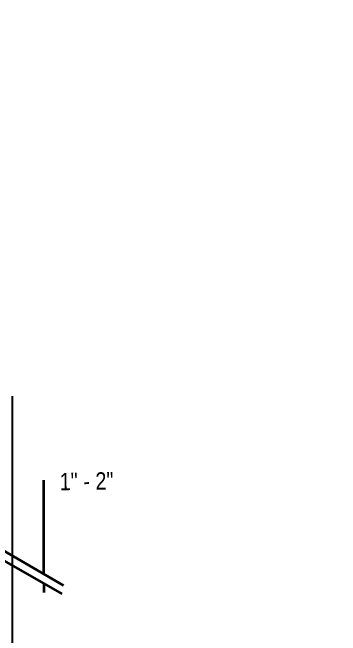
# Model space of a CAD drawing. Header units: inches. Extents: x -20.8 to 74.7, y -53.7 to 19.1.
# Drawn here: x 60.79 to 63.75, y -35.53 to -29.91 of the extents above; entities that cross this region are included whole.
import ezdxf

# ---------------------------------------------------------------- set-up
doc = ezdxf.new("R2010")
doc.units = ezdxf.units.IN
doc.header["$MEASUREMENT"] = 0
for name, color, linetype, lineweight in [('.ATI-TEXT', 7, 'Continuous', 0), ('G-ANNO-TTLB', 7, 'Continuous', 0), ('TYVEK', 7, 'Continuous', 0)]:
    doc.layers.add(name, color=color, linetype=linetype, lineweight=lineweight)

# ---------------------------------------------------------------- blocks, each defined once
blk = doc.blocks.new('Block_634')
at = {"layer": '.ATI-TEXT', "color": 240, "lineweight": 35, "true_color": 0xed2327}
for p, q in [((59.5024, -34.0675), (61.252, -35.0797)), ((59.3627, -34.086), (61.239, -35.156)), ((61.0755, -34.9745), (61.0755, -34.1296)), ((61.0755, -35.0672), (61.0755, -35.1454))]:
    blk.add_line(p, q, dxfattribs=at)
at = {"layer": '.ATI-TEXT', "insert": (61.22, -34.2224), "char_height": 0.2, "attachment_point": 7, "rotation": 0.9999}
blk.add_mtext('\\C240;\\c2565101;\\FArial Narrow|b0|i0|c1;\\H0.156298;\\W1.000002;1" - 2"', dxfattribs=at)

msp = doc.modelspace()

# ---------------------------------------------------------------- hatches: boundary and pattern name
at = {"layer": 'G-ANNO-TTLB', "true_color": 0xb9529f, "transparency": 33554687}
h = msp.add_hatch(color=233, dxfattribs=at)
edge = h.paths.add_edge_path()
edge.add_spline(control_points=[(70.2653, -53.7487), (70.2653, -53.7487), (29.5652, -53.7487), (29.5652, -53.7487), (29.5652, -53.7487), (29.5652, -19.6134), (29.5652, -19.6134), (29.5652, -19.6134), (70.2653, -19.6134), (70.2653, -19.6134), (70.2653, -19.6134), (70.2653, -53.7487), (70.2653, -53.7487)], knot_values=[0, 0, 0, 0, 1, 1, 1, 2, 2, 2, 3, 3, 3, 4, 4, 4, 4], degree=3, periodic=0)
edge = h.paths.add_edge_path()
edge.add_spline(control_points=[(29.6903, -19.7385), (29.6903, -19.7385), (29.6903, -53.6237), (29.6903, -53.6237), (29.6903, -53.6237), (70.1402, -53.6237), (70.1402, -53.6237), (70.1402, -53.6237), (70.1402, -19.7385), (70.1402, -19.7385), (70.1402, -19.7385), (29.6903, -19.7385), (29.6903, -19.7385)], knot_values=[0, 0, 0, 0, 1, 1, 1, 2, 2, 2, 3, 3, 3, 4, 4, 4, 4], degree=3, periodic=0)
edge.add_line((29.6903, -19.7385), (29.6903, -19.7385))

# ---------------------------------------------------------------- linework, layer by layer
at = {"layer": 'G-ANNO-TTLB'}
for points in [[(70.2653, -53.7487), (70.2653, -53.7487), (29.5652, -53.7487), (29.5652, -53.7487), (29.5652, -53.7487), (29.5652, -19.6134), (29.5652, -19.6134), (29.5652, -19.6134), (70.2653, -19.6134), (70.2653, -19.6134), (70.2653, -19.6134), (70.2653, -53.7487), (70.2653, -53.7487)], [(29.6903, -19.7385), (29.6903, -19.7385), (29.6903, -53.6237), (29.6903, -53.6237), (29.6903, -53.6237), (70.1402, -53.6237), (70.1402, -53.6237), (70.1402, -53.6237), (70.1402, -19.7385), (70.1402, -19.7385), (70.1402, -19.7385), (29.6903, -19.7385), (29.6903, -19.7385)]]:
    msp.add_open_spline(points, degree=3, knots=[0, 0, 0, 0, 1, 1, 1, 2, 2, 2, 3, 3, 3, 4, 4, 4, 4], dxfattribs=at)
at = {"layer": 'TYVEK', "color": 33, "lineweight": 25, "true_color": 0xcb9865}
msp.add_line((60.793, -39.9488), (60.793, -33.3728), dxfattribs=at)

# ---------------------------------------------------------------- block references
at = {"layer": '.ATI-TEXT'}
msp.add_blockref('Block_634', (0, 0), dxfattribs=at)

doc.saveas('drawing.dxf')
